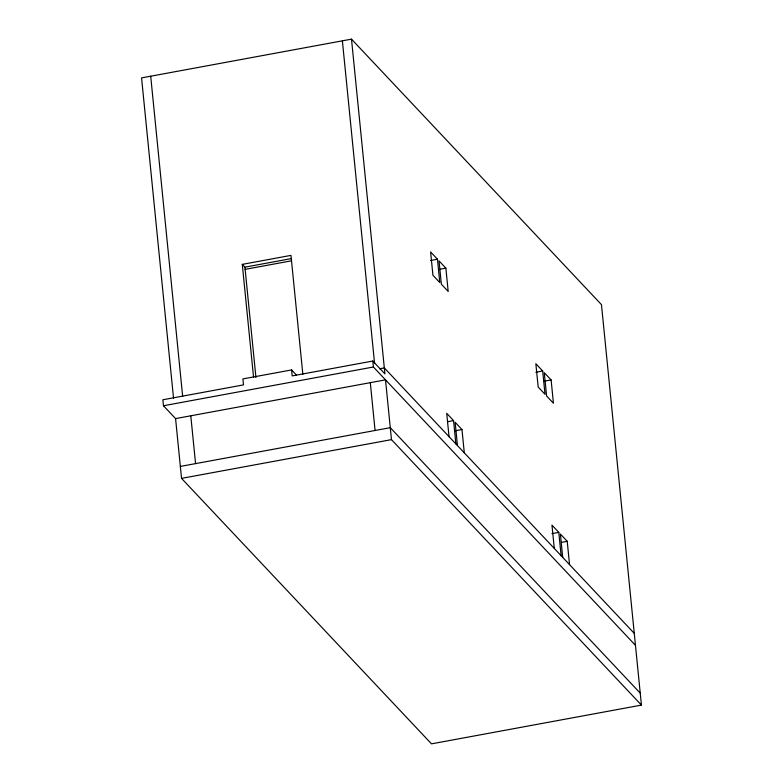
<?xml version="1.0" encoding="UTF-8"?>
<svg xmlns="http://www.w3.org/2000/svg" width="783" height="783" viewBox="0 0 783 783"><rect width="100%" height="100%" fill="white"/><g stroke="black" fill="none" stroke-linecap="round" stroke-linejoin="round"><path stroke-width="1.17" d="M296.424 375.077L291.589 369.928L242.906 378.913L243.503 384.893L162.874 399.77L163.471 405.751L175.578 418.602L181.539 478.374L431.502 743.85L641.434 705.101L601.461 304.626L351.498 39.15L141.566 77.899L173.532 398.156M253.555 377.21L242.29 264.37L290.973 255.385L302.845 374.294M242.29 264.37L244.922 267.169L291.227 258.615M245.069 269.372L291.501 260.798M430.601 260.475L437.452 259.212L439.772 282.526L432.93 275.264L430.611 251.95L437.452 259.212M440.163 269.205L445.87 268.158L448.189 291.462L441.358 284.2L439.028 260.886L445.87 268.158M351.498 39.15L384.913 373.882L372.806 361.032L292.186 375.909L291.589 369.928M163.471 405.751L373.403 367.002L635.463 645.329M379.579 368.783L384.316 367.902L634.269 633.378M175.578 418.602L385.51 379.863L391.48 439.635L641.434 705.101M535.846 372.258L542.688 370.995L545.017 394.299L538.175 387.037L535.846 363.723L542.688 370.995M544.263 381.194L551.115 379.931L553.434 403.245L546.593 395.983L544.273 372.669L551.115 379.931M180.344 466.423L390.286 427.675L640.24 693.151M447.856 421.655L453.553 420.598L455.882 443.912M181.539 478.374L391.48 439.635M455.129 430.807L461.98 429.544L464.299 452.858M551.956 533.644L558.798 532.381L561.127 555.695M561.519 542.374L567.225 541.317L569.544 564.631M453.553 420.598L446.711 413.336L449.041 436.65M461.98 429.544L455.138 422.282L457.458 445.586M558.798 532.381L551.956 525.109L554.286 548.423M567.225 541.317L560.383 534.055L562.703 557.369M342.377 40.833L374.587 363.527M372.806 361.032L373.403 367.002M370.3 382.662L375.067 430.484M244.922 267.169L255.943 377.582M190.788 415.793L195.564 463.614M150.698 76.215L182.664 396.472"/></g></svg>
